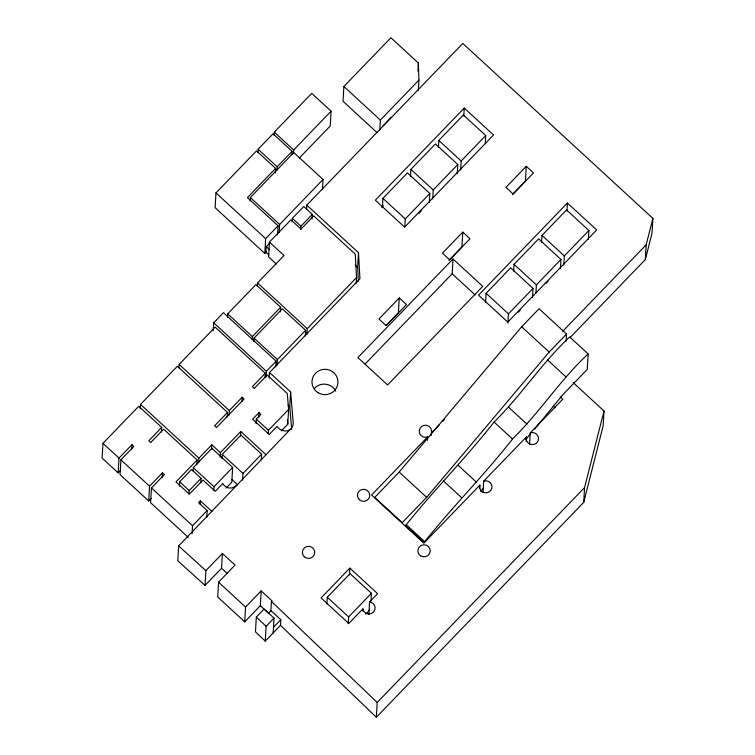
<?xml version="1.0" encoding="UTF-8"?>
<svg xmlns="http://www.w3.org/2000/svg" width="755" height="755" viewBox="0 0 755 755"><rect width="100%" height="100%" fill="white"/><g stroke="black" fill="none" stroke-linecap="round" stroke-linejoin="round"><path stroke-width="1.13" d="M161.457 431.954L161.712 427.405L138.741 406.266L102.973 443.327L102.123 458.106L118.167 472.875L120.592 470.365M118.167 472.875L119.016 458.096L131.936 444.714L133.824 446.46L120.913 459.833L120.064 474.612L148.707 500.971L151.123 498.47M131.672 449.263L131.936 444.714M140.26 408.965L140.515 404.416L177.349 366.25L227.519 412.419L227.255 416.958M148.707 500.971L149.556 486.201L162.467 472.819L164.363 474.555L151.444 487.938L150.594 502.717L188.259 537.381M162.202 477.368L162.467 472.819M178.935 367.817L179.133 364.401L215.128 327.104L265.288 373.272L265.024 377.811M179.407 486.333L179.671 481.784L191.525 469.506L201.075 478.293L200.811 482.841M570.025 337.636L645.317 259.597L652.027 233.172L652.877 218.374L462.806 43.45L306.794 205.124L358.502 252.708L359.927 278.765L269.488 372.489L290.609 391.93L293.223 422.621A8.041 7.843 3.3 0 1 291.071 428.576L178.642 545.969L177.784 560.767L205.039 585.418L221.545 568.298L222.404 553.5L235.06 565.061L218.563 582.171L217.704 596.969L244.714 621.865L260.324 605.689L261.173 590.891L271.989 600.848L271.441 601.414L270.847 611.663M189.024 493.987L189.222 490.58L201.075 478.293M193.101 471.073L193.299 467.666L211.928 448.357L232.653 467.43L231.804 482.2L226.132 488.079M192.072 533.709L192.534 525.754L207.172 510.578L198.603 502.688L200.377 500.848L211.928 511.475M196.866 464.542L197.121 459.993L163.609 429.151L150.698 442.534L148.801 440.788L161.712 427.405M198.64 462.702L198.905 458.153L211.815 444.77L220.375 452.651L220.111 457.2M275.311 172.961L275.575 168.412L256.53 150.877L215.968 192.912L215.118 207.71L264.797 253.435L266.345 251.83M200.179 504.255L200.377 500.848M213.221 330.766L213.674 322.781L223.404 312.702L276.113 361.211L275.783 366.968M206.785 517.401L207.172 510.578M211.551 449.319L211.815 444.77M205.039 585.418L205.888 570.629L222.404 553.5M213.825 490.146L214.024 486.739L232.653 467.43M227.5 317.279L227.699 313.863L255.973 284.559L280.643 307.266L280.379 311.824M222.017 458.785L222.272 454.387L240.892 435.088L261.617 454.161L261.305 459.653M229.029 415.118L229.293 410.569L242.204 397.187L244.101 398.933L216.496 427.538L214.599 425.801L227.519 412.419M250.15 200.934L250.349 197.517L293.752 152.529L323.036 179.482L322.451 189.731M241.949 401.736L242.204 397.187M240.524 436.05L240.779 431.501L265.92 454.633M257.908 152.661L258.106 149.245L273.046 133.767L292.091 151.302L291.892 154.709M242.61 480.057L242.987 473.46L261.617 454.161M252.17 339.986L252.368 336.57L280.643 307.266M253.85 341.534L254.048 338.117L282.323 308.823L305.652 330.284L305.322 335.975M257.361 286.353L257.549 282.936L284.003 255.53L269.412 242.1L290.93 219.809L301 229.086L313.702 215.921L355.256 254.171L356.539 277.547L356.218 283.238M264.797 253.435L265.647 238.637L278.048 225.792L247.414 197.593L275.575 168.412M256.049 423.659L256.304 419.119L260.881 414.372L258.984 412.636L252.642 419.214L269.214 434.474L277 426.405C280.03 430.897 287.079 432.926 291.071 428.576M270.054 242.695L266.241 246.64L265.92 252.255L268.922 255.02M244.714 621.865L245.564 607.067L261.173 590.891M274.103 135.551L274.301 132.144L311.73 93.356L331.096 111.183L330.246 125.962L299.329 158.003M258.729 417.185L258.984 412.636M269.412 242.1L268.563 256.898L276.283 264.005M276.953 170.196L277.151 166.779L292.091 151.302M266.053 377.047L266.383 371.3L276.113 361.211M269.157 378.18L269.488 372.489M277.519 234.899L278.048 225.792M273.159 632.935L274.018 618.137L264.108 609.011L256.322 617.08L255.473 631.878L265.269 641.118L280.501 625.31L280.822 619.704L270.913 610.578L268.469 613.117M279.171 232.436L279.633 224.462L323.036 179.482M268.27 433.719L268.469 430.312L288.627 409.418L287.268 393.497L267.185 375.009L254.265 388.391L252.378 386.654L265.288 373.272M277.047 365.278L277.378 359.588L305.652 330.284M265.269 641.118L266.119 626.32L274.018 618.137M293.478 153.388L293.676 149.971L331.096 111.183M292.147 221.753L292.345 218.337L303.784 206.493L312.334 214.373L312.079 218.922M281.322 430.878L287.778 424.197L288.627 409.418M291.694 429.463L289.76 406.728L290.609 391.93M300.707 229.633L300.905 226.217L312.334 214.373M306.53 209.682L306.794 205.124M306.898 334.342L307.228 328.651L356.539 277.547M418.336 90.355L418.931 80.105L418.383 63.042L390.901 37.75L343.874 86.495L343.015 101.293L376.962 132.531M326.887 604.047L327.283 597.252L350.075 573.63L371.441 593.288L370.979 601.216M358.389 281.096L357.643 267.506L358.502 252.708M349.461 574.951L349.848 568.119L377.594 593.656L369.563 601.98L368.836 614.504M348.253 623.706L348.64 616.91L371.441 593.288M379.774 130.322L380.36 120.073L418.931 80.105M382.417 207.398L382.945 198.348L407.492 172.904L429.84 193.469L429.321 202.519M362.759 611.173L362.881 608.898L348.801 623.488L321.064 597.96L349.848 568.119M399.263 297.932L378.944 318.997L386.154 325.632L406.473 304.567L399.263 297.932L398.413 312.73L386.22 325.367M280.492 625.329L376.358 717.25L377.217 702.452L584.578 487.56L604.009 410.984L573.139 382.577M404.831 226.84L405.284 218.912L429.84 193.469M410.493 176.179L410.88 169.394L435.437 143.941L457.785 164.505L457.266 173.565M417.93 71.008L418.383 63.042M432.709 199.009L433.228 189.958L457.785 164.505M438.438 147.225L438.825 140.43L463.381 114.987L485.729 135.551L485.267 143.478M427.462 440.297L427.66 436.881L427.198 437.06A6.182 6.04 3.3 0 1 419.27 431.973A6.182 6.04 3.3 0 1 425.754 425.244A6.182 6.04 3.3 0 1 431.426 432.672L431.143 435.409M365.146 363.957L452.16 273.782L453.009 258.984L482.747 286.353L387.598 384.956L357.87 357.587L453.009 258.984M460.654 170.054L461.173 160.994L485.729 135.551M463.796 116.034L464.25 108.069L493.534 135.013L404.623 227.151L375.348 200.207L464.25 108.069M462.777 232.125L442.449 253.18L449.659 259.814L469.978 238.759L462.777 232.125L461.918 246.923L448.914 260.399M485.588 302.349L486.107 293.299L510.663 267.846L533.011 288.41L532.483 297.47M479.661 488.551L479.859 485.135L423.876 543.156L371.564 495.006L427.66 436.881M483.04 492.543L483.691 481.161L526.433 436.871L526.169 441.43M507.926 322.913L508.455 313.863L533.011 288.41M513.655 271.13L514.051 264.335L538.608 238.891L560.946 259.456L560.427 268.506M526.282 166.308L505.954 187.372L513.164 194.007L533.483 172.942L526.282 166.308L525.423 181.106L512.418 194.582M526.037 439.41L530.387 433.795M535.937 292.827L536.39 284.899L560.946 259.456M529.604 444.28L530.265 432.898L562.739 399.244L560.163 396.875M541.599 242.166L541.996 235.381L566.543 209.937L588.891 230.501L588.372 239.552M534.7 428.963L562.909 394.62L587.239 369.403L588.136 353.906L569.704 336.947C541.826 362.928 521.224 395.412 494.081 422.054C466.288 457.577 434.446 489.476 406.256 524.668L405.378 525.574L423.819 542.534L424.688 541.637C452.877 506.435 484.719 474.536 512.522 439.014C539.665 412.381 560.257 379.888 588.136 353.906M563.815 264.996L564.334 255.945L588.891 230.501M566.958 210.975L567.42 203.01L596.695 229.964L507.794 322.102L478.51 295.148L567.42 203.01M566.137 341.109L566.552 334.04L539.07 308.748L521.686 326.764L399.178 472.054L374.744 497.375L402.226 522.668L426.66 497.347L549.168 352.047L566.552 334.04M376.358 717.25L583.719 502.358L584.578 487.56M604.009 410.984L603.16 425.782L583.719 502.358M645.317 259.597L646.176 244.799L652.877 218.374M479.859 485.135L479.755 485.437A6.182 6.04 3.3 0 0 485.427 492.855A6.182 6.04 3.3 0 0 491.92 486.135A6.182 6.04 3.3 0 0 483.993 481.048L483.691 481.161M526.433 436.871L526.329 437.173A6.182 6.04 3.3 0 0 532.001 444.591A6.182 6.04 3.3 0 0 538.485 437.872A6.182 6.04 3.3 0 0 530.567 432.785L530.265 432.898M383.219 125.736L390.845 117.837M381.832 207.389L383.464 205.7M418.563 213.646L421.639 210.456M197.121 459.993L176 481.888L189.335 494.166L202.963 480.038L215.222 491.316L222.838 483.417C224.952 488.457 232.38 489.665 236.032 485.616M220.375 452.651L240.779 431.501M517.883 312.579L520.186 310.192M545.827 283.625L548.13 281.228M431.275 433.134L439.429 424.678M442.694 421.29L444.327 419.601M273.489 627.301L280.822 619.704M562.692 331.322L646.176 244.799M483.464 488.155L480.652 491.42M365.637 614.202L369.705 609.983M369.563 601.98L370.394 602.103A6.182 6.04 3.3 0 1 373.48 612.116A6.182 6.04 3.3 0 1 363.061 609.7L362.881 608.898M178.642 545.969L205.888 570.629M221.545 568.298L227.453 573.687M438.825 140.43L461.173 160.994M541.996 235.381L564.334 255.945M343.874 86.495L380.36 120.073M410.88 169.394L433.228 189.958M514.051 264.335L536.39 284.899M382.945 198.348L405.284 218.912M486.107 293.299L508.455 313.863M521.686 326.764L549.168 352.047M547.517 359.937L565.948 376.905M452.16 273.782L475.093 294.894M274.301 132.144L293.676 149.971M553.311 406.152L555.029 407.728M258.106 149.245L277.151 166.779M355.058 265.128L357.643 267.506M508.483 407.134L526.915 424.102M292.345 218.337L300.905 226.217M250.349 197.517L279.633 224.462M494.081 422.054L512.522 439.014M215.968 192.912L265.647 238.637M266.241 246.64L269.252 249.414M458.153 465.335L476.584 482.303M257.549 282.936L307.228 328.651M443.251 480.784L461.683 497.753M227.699 313.863L252.368 336.57M254.048 338.117L277.378 359.588M399.178 472.054L426.66 497.347M213.674 322.781L266.383 371.3M288.07 405.171L289.76 406.728M406.256 524.668L424.688 541.637M256.304 419.119L268.469 430.312M179.133 364.401L229.293 410.569M222.272 454.387L242.987 473.46M231.738 479.321L237.787 484.88M140.515 404.416L198.905 458.153M193.299 467.666L214.024 486.739M327.283 597.252L348.64 616.91M179.671 481.784L189.222 490.58M102.973 443.327L119.016 458.096M120.913 459.833L149.556 486.201M151.444 487.938L192.534 525.754M271.441 601.414L377.217 702.452M260.324 605.689L268.638 613.343M218.563 582.171L245.564 607.067M256.322 617.08L266.119 626.32M287.391 419.648L287.778 424.197M314.656 388.07A12.986 12.675 3.3 0 1 335.711 391.099M317.855 392.572A12.986 12.675 3.3 0 0 337.929 382.728A12.986 12.675 3.3 0 0 319.12 370.648A12.986 12.675 3.3 0 0 317.855 392.572M304.322 556.756A6.182 6.04 3.3 0 0 314.58 553.764A6.182 6.04 3.3 0 0 306.775 546.582A6.182 6.04 3.3 0 0 304.322 556.756M420.639 555.869A6.182 6.04 3.3 0 0 430.199 551.188A6.182 6.04 3.3 0 0 421.233 545.431A6.182 6.04 3.3 0 0 420.639 555.869M359.371 499.716A6.182 6.04 3.3 0 0 369.62 496.724A6.182 6.04 3.3 0 0 361.815 489.542A6.182 6.04 3.3 0 0 359.371 499.716"/></g></svg>
